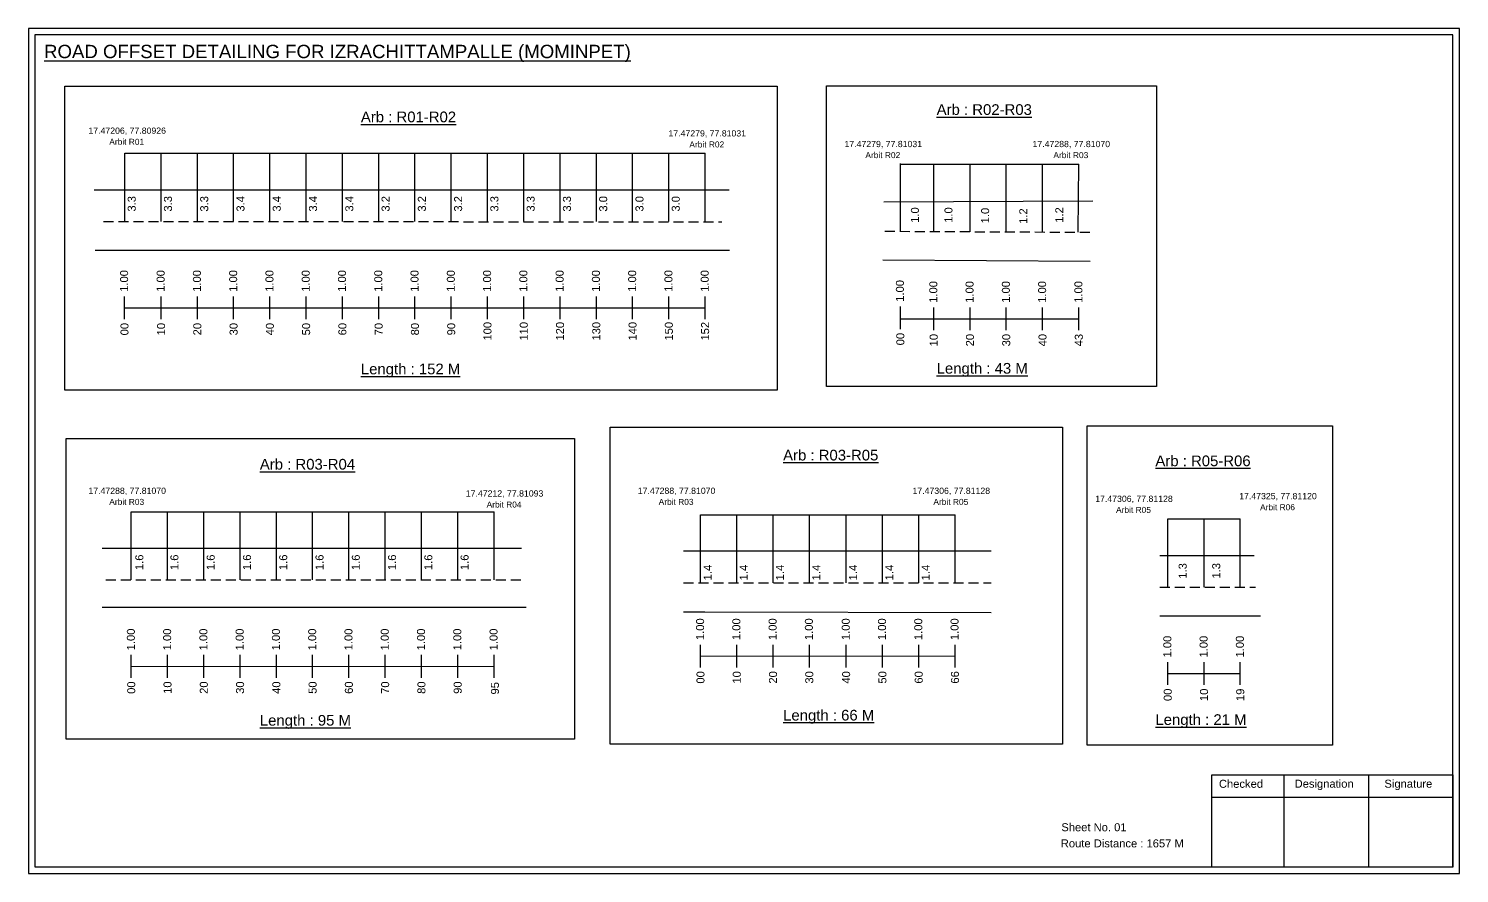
# Model space of a CAD drawing. Header units: inches. Extents: x 434 to 6095, y 540 to 1040.
# Drawn here: x 2673 to 3210, y 645 to 962 of the extents above; entities that cross this region are included whole.
import ezdxf

# ---------------------------------------------------------------- set-up
doc = ezdxf.new("R2010")
doc.units = ezdxf.units.IN
doc.header["$MEASUREMENT"] = 0
doc.linetypes.add('DASHED2', pattern=[0.375, 0.25, -0.125])
doc.layers.add('PDF_Geometry', color=7, linetype='Continuous')
doc.layers.add('PDF_Text', color=5, linetype='Continuous')
doc.styles.add('PDF Arial', font='arial.ttf')
doc.styles.get("Standard").update_dxf_attribs({"font": 'arial.ttf'})

msp = doc.modelspace()

# ---------------------------------------------------------------- linework, layer by layer
at = {"color": 5}
for p, q in [((2709.15, 914.85), (2926.75, 914.85)), ((2999.94, 910.73), (3066.87, 910.73)), ((2711.58, 780.45), (2847.58, 780.45)), ((2925.02, 779.28), (3020.43, 779.28)), ((3100.21, 777.76), (3127.41, 777.76))]:
    msp.add_line(p, q, dxfattribs=at)
for p, q in [((2709.15, 889.32), (2709.15, 914.85)), ((2722.75, 889.32), (2722.75, 914.85)), ((2736.35, 889.32), (2736.35, 914.85)), ((2749.95, 889.32), (2749.95, 914.85)), ((2763.55, 889.32), (2763.55, 914.85)), ((2777.15, 889.32), (2777.15, 914.85)), ((2790.75, 889.32), (2790.75, 914.85)), ((2804.35, 889.32), (2804.35, 914.85)), ((2817.95, 889.32), (2817.95, 914.85)), ((2831.55, 889.32), (2831.55, 914.85)), ((2845.15, 889.32), (2845.15, 914.85)), ((2858.75, 889.32), (2858.75, 914.85)), ((2872.35, 889.32), (2872.35, 914.85)), ((2885.95, 889.32), (2885.95, 914.85)), ((2899.55, 889.32), (2899.55, 914.85)), ((2913.15, 889.32), (2913.15, 914.85)), ((2926.75, 889.32), (2926.75, 914.85)), ((2999.94, 885.49), (2999.94, 911.03)), ((3012.47, 885.44), (3012.47, 910.73)), ((3026.07, 885.39), (3026.07, 910.73)), ((3039.67, 885.45), (3039.67, 910.73)), ((3053.27, 885.19), (3053.27, 910.73)), ((3066.64, 885.23), (3066.87, 910.73)), ((2697.61, 901.2), (2935.69, 901.2)), ((2993.74, 896.69), (3072.11, 897.06)), ((2698, 878.52), (2935.85, 878.48)), ((2993.37, 874.85), (3071.1, 874.42)), ((2711.58, 754.92), (2711.58, 780.45)), ((2725.18, 754.92), (2725.18, 780.45)), ((2738.78, 754.92), (2738.78, 780.45)), ((2752.38, 754.92), (2752.38, 780.45)), ((2765.98, 754.92), (2765.98, 780.45)), ((2779.58, 754.92), (2779.58, 780.45)), ((2793.18, 754.92), (2793.18, 780.45)), ((2806.78, 754.92), (2806.78, 780.45)), ((2820.38, 754.92), (2820.38, 780.45)), ((2833.98, 754.92), (2833.98, 780.45)), ((2847.58, 754.92), (2847.58, 780.45)), ((2925.02, 753.75), (2925.02, 779.28)), ((2938.62, 753.75), (2938.62, 779.28)), ((2952.22, 753.75), (2952.22, 779.28)), ((2965.82, 753.75), (2965.82, 779.28)), ((2979.63, 753.75), (2979.63, 779.28)), ((2993.23, 753.75), (2993.23, 779.28)), ((3006.83, 753.75), (3006.83, 779.28)), ((3020.43, 753.75), (3020.43, 779.28)), ((3100.21, 752.23), (3100.21, 777.76)), ((3113.81, 752.23), (3113.81, 777.76)), ((3127.41, 752.23), (3127.41, 777.76)), ((2700.7, 766.8), (2857.86, 766.8)), ((3034.03, 765.63), (2918.61, 765.63)), ((3097.21, 764.11), (3132.64, 764.11)), ((2859.68, 744.62), (2700.7, 744.62)), ((2918.61, 742.94), (2926.67, 742.94)), ((2926.67, 742.94), (3034.03, 742.65)), ((3097.21, 741.43), (3135.03, 741.43))]:
    msp.add_line(p, q)
at = {"linetype": 'DASHED2', "ltscale": 15}
for p, q in [((2701.11, 889.32), (2932.99, 889.14)), ((2994.09, 885.64), (3072.37, 885.23)), ((2701.97, 754.92), (2857.86, 754.92)), ((2918.61, 753.75), (3034.03, 753.75)), ((3097.21, 752.23), (3133.12, 752.23))]:
    msp.add_line(p, q, dxfattribs=at)
at = {"color": 217, "true_color": 0x93278f}
for p, q in [((2709.05, 852.62), (2709.05, 861.17)), ((2722.75, 852.62), (2722.75, 861.17)), ((2736.35, 852.62), (2736.35, 861.17)), ((2749.95, 852.62), (2749.95, 861.17)), ((2763.55, 852.62), (2763.55, 861.17)), ((2777.15, 852.62), (2777.15, 861.17)), ((2790.75, 852.62), (2790.75, 861.17)), ((2804.35, 852.62), (2804.35, 861.17)), ((2817.95, 852.62), (2817.95, 861.17)), ((2831.55, 852.62), (2831.55, 861.17)), ((2845.15, 852.62), (2845.15, 861.17)), ((2858.75, 852.62), (2858.75, 861.17)), ((2872.35, 852.62), (2872.35, 861.17)), ((2885.95, 852.62), (2885.95, 861.17)), ((2899.55, 852.62), (2899.55, 861.17)), ((2913.15, 852.62), (2913.15, 861.17)), ((2926.75, 852.62), (2926.75, 861.17)), ((2709.15, 856.89), (2926.75, 856.93)), ((2999.94, 848.88), (2999.94, 857.44)), ((3012.47, 848.49), (3012.47, 857.05)), ((3026.07, 848.49), (3026.07, 857.05)), ((3039.67, 848.49), (3039.67, 857.05)), ((3053.27, 848.49), (3053.27, 857.05)), ((3066.87, 848.49), (3066.87, 857.05)), ((2999.94, 852.76), (3066.87, 852.78)), ((2925.02, 722.05), (2925.02, 730.61)), ((2938.62, 722.05), (2938.62, 730.61)), ((2952.22, 722.05), (2952.22, 730.61)), ((2965.82, 722.05), (2965.82, 730.61)), ((2979.63, 722.05), (2979.63, 730.61)), ((2993.23, 722.05), (2993.23, 730.61)), ((3006.83, 722.05), (3006.83, 730.61)), ((3020.43, 722.05), (3020.43, 730.61)), ((2711.58, 718.22), (2711.58, 726.78)), ((2725.18, 718.22), (2725.18, 726.78)), ((2738.78, 718.22), (2738.78, 726.78)), ((2752.38, 718.22), (2752.38, 726.78)), ((2765.98, 718.22), (2765.98, 726.78)), ((2779.58, 718.22), (2779.58, 726.78)), ((2793.18, 718.22), (2793.18, 726.78)), ((2806.78, 718.22), (2806.78, 726.78)), ((2820.38, 718.22), (2820.38, 726.78)), ((2833.98, 718.22), (2833.98, 726.78)), ((2847.58, 718.22), (2847.58, 726.78)), ((2925.02, 726.32), (3020.43, 726.38)), ((2711.58, 722.49), (2847.58, 722.52)), ((3100.21, 715.53), (3100.21, 724.09)), ((3100.21, 719.8), (3127.41, 719.8)), ((3113.81, 715.53), (3113.81, 724.09)), ((3127.41, 715.53), (3127.41, 724.09))]:
    msp.add_line(p, q, dxfattribs=at)
for points in [[(2686.66, 940.01), (2953.78, 940.01), (2953.78, 826.09), (2686.66, 826.09)], [(2972.24, 940.09), (3096.04, 940.09), (3096.04, 827.41), (2972.24, 827.41)], [(2891.09, 812.12), (3060.71, 812.12), (3060.71, 693.29), (2891.09, 693.29)], [(3070, 812.61), (3161.94, 812.61), (3161.94, 693), (3070, 693)], [(2687.19, 807.94), (2877.74, 807.94), (2877.74, 695.26), (2687.19, 695.26)]]:
    msp.add_lwpolyline(points, close=True)
at = {"layer": 'PDF_Geometry'}
for points in [[(2673.08, 961.59), (2673.08, 644.88), (3209.55, 644.88), (3209.55, 961.59)], [(2675.4, 959.27), (2675.4, 647.3), (3207.13, 647.3), (3207.13, 959.27)]]:
    msp.add_lwpolyline(points, close=True, dxfattribs=at)
at = {"layer": 'PDF_Geometry', "color": 242, "true_color": 0xcc1f26}
msp.add_lwpolyline([(3207.13, 647.21), (3116.79, 647.21), (3116.79, 681.82), (3207.13, 681.82)], close=True, dxfattribs=at)
for points in [[(3143.77, 681.82), (3143.77, 647.21)], [(3175.5, 681.82), (3175.5, 647.21)], [(3116.79, 673.44), (3207.13, 673.44)]]:
    msp.add_lwpolyline(points, dxfattribs=at)

# ---------------------------------------------------------------- texts
at = {"color": 242, "true_color": 0xcd2027}
for s, height, p in [('%%UROAD OFFSET DETAILING FOR IZRACHITTAMPALLE (MOMINPET)', 5, (2678.85, 950.52)), ('%%UArb : R01-R02', 4, (2797.66, 926.49)), ('%%UArb : R02-R03', 4, (3013.55, 929.24)), ('%%ULength : 152 M', 4, (2797.66, 831.99)), ('%%ULength : 43 M', 4, (3013.55, 832.24)), ('%%UArb : R03-R04', 4, (2759.78, 796.27)), ('%%UArb : R03-R05', 4, (2955.98, 799.69)), ('%%UArb : R05-R06', 4, (3095.57, 797.54)), ('%%ULength : 95 M', 4, (2759.78, 700.27)), ('%%ULength : 66 M', 4, (2955.98, 702.19)), ('%%ULength : 21 M', 4, (3095.57, 700.54))]:
    msp.add_text(s, height=height, dxfattribs=at).set_placement(p)
at = {"color": 5}
for s, height, p in [('17.47206, 77.80926', 2.34, (2695.5, 922.16)), ('17.47279, 77.81031', 2.34, (2913, 921.16)), ('Arbit R01', 2.246, (2703.32, 918.04)), ('Arbit R02', 2.246, (2920.82, 917.04)), ('17.47279, 77.81031', 2.34, (2979, 917.16)), ('17.47288, 77.81070', 2.34, (3049.5, 917.16)), ('Arbit R02', 2.246, (2986.82, 913.04)), ('Arbit R03', 2.246, (3057.32, 913.04)), ('17.47288, 77.81070', 2.34, (2695.5, 787.16)), ('17.47288, 77.81070', 2.34, (2901.5, 787.16)), ('17.47306, 77.81128', 2.34, (3004.5, 787.16)), ('Arbit R03', 2.246, (2703.32, 783.04)), ('17.47212, 77.81093', 2.34, (2837, 786.16)), ('Arbit R04', 2.246, (2844.82, 782.04)), ('Arbit R03', 2.246, (2909.32, 783.04)), ('Arbit R05', 2.246, (3012.32, 783.04)), ('17.47306, 77.81128', 2.34, (3073, 784.16)), ('17.47325, 77.81120', 2.34, (3127, 785.16)), ('Arbit R06', 2.246, (3134.82, 781.04)), ('Arbit R05', 2.246, (3080.82, 780.04))]:
    msp.add_text(s, height=height, dxfattribs=at).set_placement(p)
for s, p in [('3.3', (2713.22, 892.99)), ('3.3', (2726.82, 892.99)), ('3.3', (2740.42, 892.99)), ('3.4', (2754.02, 892.99)), ('3.4', (2767.62, 892.99)), ('3.4', (2781.22, 892.99)), ('3.4', (2794.82, 892.99)), ('3.2', (2808.42, 892.99)), ('3.2', (2822.02, 892.99)), ('3.2', (2835.62, 892.99)), ('3.3', (2849.22, 892.99)), ('3.3', (2862.82, 892.99)), ('3.3', (2876.42, 892.99)), ('3.0', (2890.02, 892.99)), ('3.0', (2903.62, 892.99)), ('3.0', (2917.22, 892.99)), ('1.0', (3006.9, 888.78)), ('1.0', (3019.48, 888.78)), ('1.0', (3033.22, 888.59)), ('1.2', (3047.53, 888.39)), ('1.2', (3061.05, 888.8)), ('1.6', (2716.09, 758.59)), ('1.6', (2729.25, 758.59)), ('1.6', (2742.85, 758.59)), ('1.6', (2756.45, 758.59)), ('1.6', (2770.05, 758.59)), ('1.6', (2783.65, 758.59)), ('1.6', (2797.25, 758.59)), ('1.6', (2810.85, 758.59)), ('1.6', (2824.45, 758.59)), ('1.6', (2838.05, 758.59)), ('1.4', (2929.19, 754.74)), ('1.4', (2942.69, 754.74)), ('1.4', (2956.29, 754.74)), ('1.4', (2969.89, 754.74)), ('1.4', (2983.7, 754.74)), ('1.4', (2997.3, 754.74)), ('1.4', (3010.9, 754.74)), ('1.3', (3107.29, 755.37)), ('1.3', (3119.88, 755.4))]:
    msp.add_text(s, height=3, rotation=90).set_placement(p)
at = {"color": 217, "true_color": 0x93278f}
for s, p in [('1.00', (2710.37, 862.91)), ('1.00', (2724.08, 862.91)), ('1.00', (2737.68, 862.91)), ('1.00', (2751.28, 862.91)), ('1.00', (2764.88, 862.91)), ('1.00', (2778.48, 862.91)), ('1.00', (2792.08, 862.91)), ('1.00', (2805.68, 862.91)), ('1.00', (2819.28, 862.91)), ('1.00', (2832.88, 862.91)), ('1.00', (2846.48, 862.91)), ('1.00', (2860.08, 862.91)), ('1.00', (2873.68, 862.91)), ('1.00', (2887.28, 862.91)), ('1.00', (2900.88, 862.91)), ('1.00', (2914.48, 862.91)), ('1.00', (2928.08, 862.91)), ('1.00', (3001.27, 859.18)), ('1.00', (3013.79, 858.79)), ('1.00', (3027.39, 858.79)), ('1.00', (3040.99, 858.79)), ('1.00', (3054.59, 858.79)), ('1.00', (3068.19, 858.79)), ('00', (2710.52, 846.59)), ('10', (2724.23, 846.59)), ('20', (2737.83, 846.59)), ('30', (2751.43, 846.59)), ('40', (2765.03, 846.59)), ('50', (2778.63, 846.59)), ('60', (2792.23, 846.59)), ('70', (2805.83, 846.59)), ('80', (2819.43, 846.59)), ('90', (2833.03, 846.59)), ('100', (2846.63, 844.64)), ('110', (2860.23, 844.64)), ('120', (2873.83, 844.64)), ('130', (2887.43, 844.64)), ('140', (2901.03, 844.64)), ('150', (2914.63, 844.64)), ('152', (2928.23, 844.64)), ('00', (3001.42, 842.86)), ('10', (3013.94, 842.47)), ('20', (3027.54, 842.47)), ('30', (3041.14, 842.47)), ('40', (3054.74, 842.47)), ('43', (3068.34, 842.47)), ('1.00', (2926.34, 732.35)), ('1.00', (2939.94, 732.35)), ('1.00', (2953.54, 732.35)), ('1.00', (2967.14, 732.35)), ('1.00', (2980.96, 732.35)), ('1.00', (2994.56, 732.35)), ('1.00', (3008.16, 732.35)), ('1.00', (3021.76, 732.35)), ('1.00', (2712.91, 728.51)), ('1.00', (2726.51, 728.51)), ('1.00', (2740.11, 728.51)), ('1.00', (2753.71, 728.51)), ('1.00', (2767.31, 728.51)), ('1.00', (2780.91, 728.51)), ('1.00', (2794.51, 728.51)), ('1.00', (2808.11, 728.51)), ('1.00', (2821.71, 728.51)), ('1.00', (2835.31, 728.51)), ('1.00', (2848.91, 728.51)), ('1.00', (3101.54, 725.82)), ('1.00', (3115.14, 725.82)), ('1.00', (3128.74, 725.82)), ('00', (2926.49, 716.03)), ('10', (2940.09, 716.03)), ('20', (2953.69, 716.03)), ('30', (2967.29, 716.03)), ('40', (2981.11, 716.03)), ('50', (2994.71, 716.03)), ('60', (3008.31, 716.03)), ('66', (3021.91, 716.03)), ('00', (2713.06, 712.19)), ('10', (2726.66, 712.19)), ('20', (2740.26, 712.19)), ('30', (2753.86, 712.19)), ('40', (2767.46, 712.19)), ('50', (2781.06, 712.19)), ('60', (2794.66, 712.19)), ('70', (2808.26, 712.19)), ('80', (2821.86, 712.19)), ('90', (2835.46, 712.19)), ('95', (2849.43, 711.95)), ('00', (3101.69, 709.5)), ('10', (3115.29, 709.5)), ('19', (3128.89, 709.5))]:
    msp.add_text(s, height=3, rotation=90, dxfattribs=at).set_placement(p)
for s, p in [('Sheet No. 01', (3060.29, 660.68)), ('Route Distance : 1657 M', (3060.1, 654.63))]:
    msp.add_text(s, height=3).set_placement(p)
at = {"layer": 'PDF_Text', "color": 7, "attachment_point": 7, "style": 'PDF Arial'}
for s, insert, char_height in [('Checked', (3119.39, 676.93), 3.001), ('Designation', (3147.77, 676.1), 3.0006), ('Signature', (3181.45, 676.1), 3.001)]:
    msp.add_mtext(s, dxfattribs=dict(at, insert=insert, char_height=char_height))

doc.saveas('drawing.dxf')
